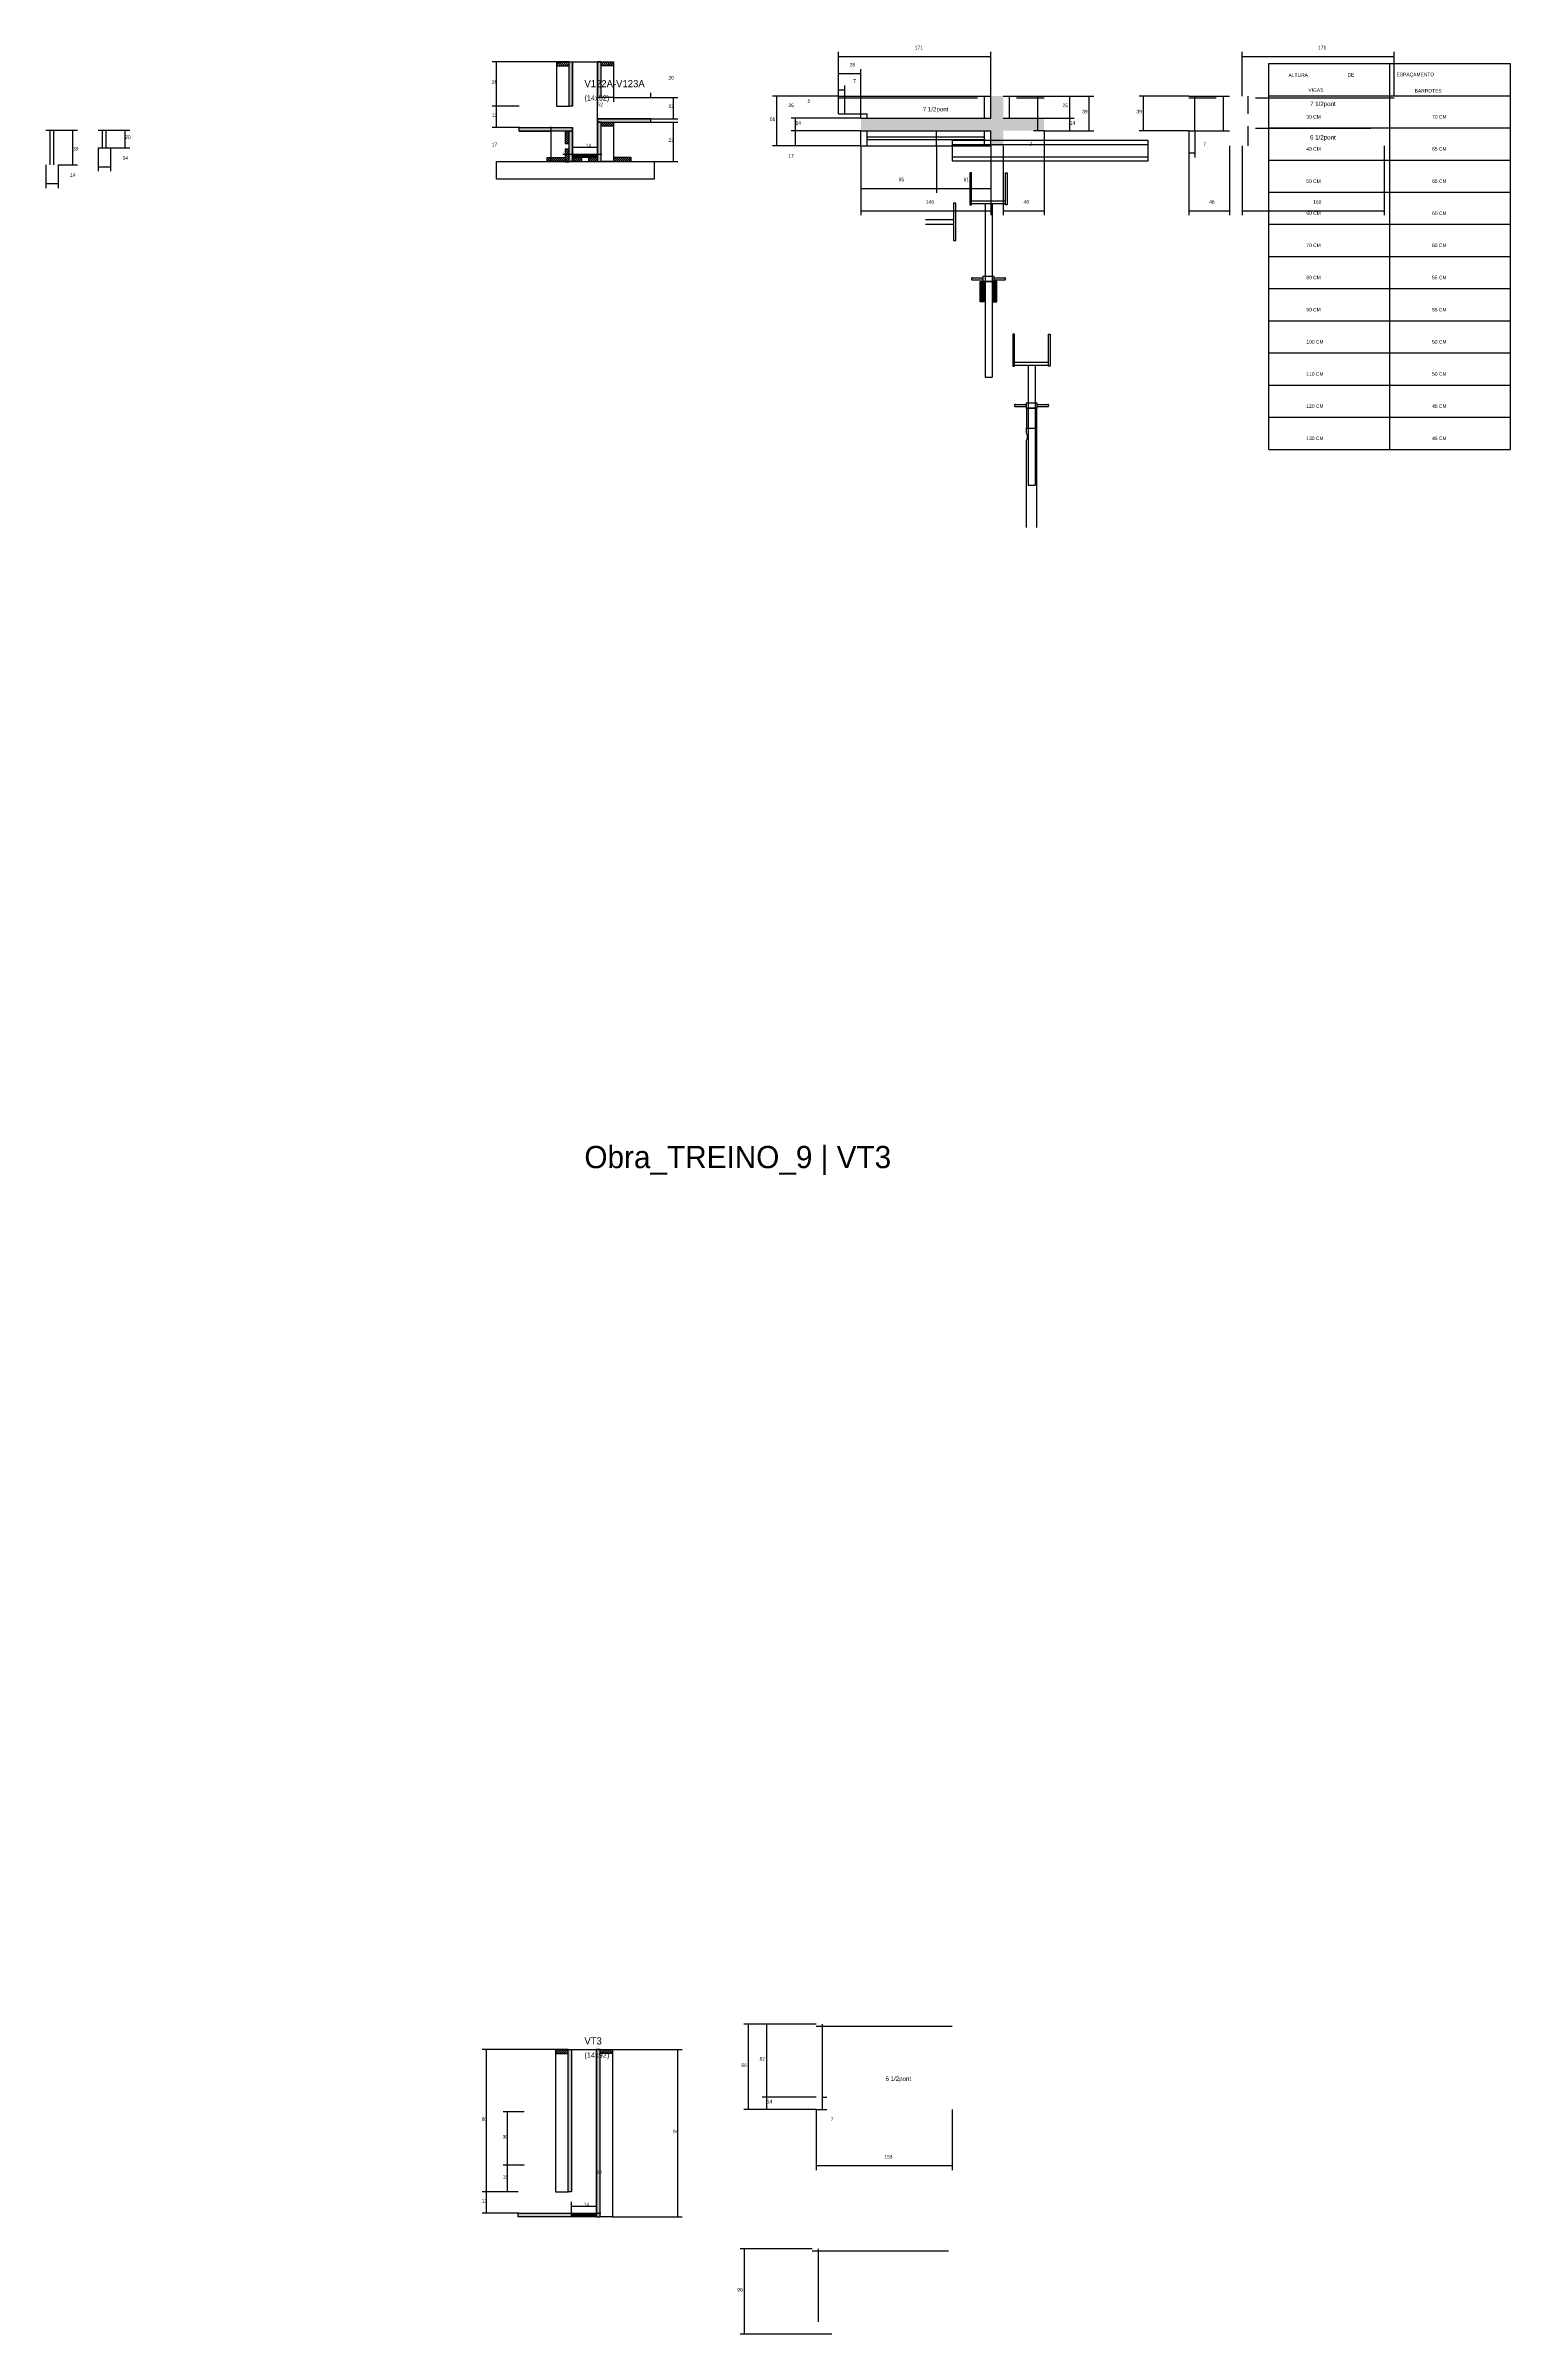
# Model space of a CAD drawing. Header units: metres. Extents: x -2848 to 21926, y -45195 to 1016.
# Drawn here: x 12194 to 13841, y -44321 to -41748 of the extents above; entities that cross this region are included whole.
import ezdxf

# ---------------------------------------------------------------- set-up
doc = ezdxf.new("R2010")
doc.units = ezdxf.units.M
for name, color, linetype in [('BARRA DE ANCORAGEM', 7, 'Continuous'), ('COTA', 4, 'Continuous'), ('Cota Seção (2x)', 4, 'Continuous'), ('Escoras', 2, 'Continuous'), ('Forcador', 251, 'Continuous'), ('GARFOS', 7, 'Continuous'), ('Hachura', 253, 'Continuous'), ('LABEL_ID', 3, 'Continuous'), ('Madeira', 126, 'Continuous'), ('NOMENCLATURA', 7, 'Continuous'), ('Painéis', 200, 'Continuous'), ('Perfil Metálico', 251, 'Continuous'), ('SARR_2.2x7', 40, 'Continuous'), ('SARR_EDITAR', 141, 'Continuous'), ('Texto Seção', 7, 'Continuous')]:
    doc.layers.add(name, color=color, linetype=linetype)

msp = doc.modelspace()

# ---------------------------------------------------------------- hatches: boundary and pattern name
at = {"layer": 'COTA'}
h = msp.add_hatch(dxfattribs=at)
h.set_pattern_fill('AR-CONC', scale=0.03)
h.paths.add_polyline_path([(13110.9, -41829.9), (13110.9, -41843.9), (13256.9, -41843.9), (13256.9, -41860.9), (13270.9, -41860.9), (13270.9, -41843.9), (13316.9, -41843.9), (13316.9, -41829.9), (13270.9, -41829.9), (13270.9, -41804.9), (13256.9, -41804.9), (13256.9, -41829.9)])
at = {"layer": 'Hachura'}
h = msp.add_hatch(dxfattribs=at)
h.set_pattern_fill('ANSI31', scale=0.5)
h.paths.add_polyline_path([(12782.7, -41770.8), (12782.7, -41766.4), (12782.7, -41766.4), (12768.7, -41766.4), (12768.7, -41766.4), (12768.7, -41770.8), (12768.7, -41770.8), (12782.7, -41770.8)])
h = msp.add_hatch(color=8, dxfattribs=at)
h.dxf.hatch_style = 1
h.paths.add_polyline_path([(12782.7, -41766.4), (12786.7, -41766.4), (12786.7, -41816.4), (12782.7, -41816.4)])
h = msp.add_hatch(color=8, dxfattribs=at)
h.dxf.hatch_style = 1
h.paths.add_polyline_path([(12818.7, -41766.4), (12814.7, -41766.4), (12814.7, -41766.4), (12814.7, -41806.4), (12814.7, -41806.4), (12818.7, -41806.4), (12818.7, -41806.4), (12818.7, -41766.4)])
h = msp.add_hatch(dxfattribs=at)
h.set_pattern_fill('ANSI31', scale=0.5)
h.paths.add_polyline_path([(12818.7, -41770.8), (12818.7, -41766.4), (12818.7, -41766.4), (12832.7, -41766.4), (12832.7, -41766.4), (12832.7, -41770.8), (12832.7, -41770.8), (12818.7, -41770.8)])
h = msp.add_hatch(color=8, dxfattribs=at)
h.dxf.hatch_style = 1
h.paths.add_polyline_path([(12726.7, -41844.4), (12726.7, -41840.4), (12726.7, -41840.4), (12786.7, -41840.4), (12786.7, -41840.4), (12786.7, -41844.4), (12786.7, -41844.4), (12726.7, -41844.4)])
h = msp.add_hatch(dxfattribs=at)
h.set_pattern_fill('ANSI31', scale=0.5)
h.paths.add_polyline_path([(12778.3, -41858.4), (12782.7, -41858.4), (12782.7, -41858.4), (12782.7, -41844.4), (12782.7, -41844.4), (12778.3, -41844.4), (12778.3, -41844.4), (12778.3, -41858.4)])
h = msp.add_hatch(color=8, dxfattribs=at)
h.dxf.hatch_style = 1
h.paths.add_polyline_path([(12782.7, -41844.4), (12786.7, -41844.4), (12786.7, -41870.4), (12786.7, -41878.4), (12782.7, -41878.4)])
h = msp.add_hatch(color=8, dxfattribs=at)
h.dxf.hatch_style = 1
h.paths.add_polyline_path([(12874.7, -41834.4), (12874.7, -41830.4), (12874.7, -41830.4), (12814.7, -41830.4), (12814.7, -41830.4), (12814.7, -41834.4), (12814.7, -41834.4), (12874.7, -41834.4)])
h = msp.add_hatch(color=8, dxfattribs=at)
h.dxf.hatch_style = 1
h.paths.add_polyline_path([(12818.7, -41834.4), (12814.7, -41834.4), (12814.7, -41834.4), (12814.7, -41870.4), (12814.7, -41870.4), (12814.7, -41878.4), (12814.7, -41878.4), (12818.7, -41878.4), (12818.7, -41878.4), (12818.7, -41834.4)])
h = msp.add_hatch(dxfattribs=at)
h.set_pattern_fill('ANSI31', scale=0.5)
h.paths.add_polyline_path([(12818.7, -41838.8), (12818.7, -41834.4), (12818.7, -41834.4), (12832.7, -41834.4), (12832.7, -41834.4), (12832.7, -41838.8), (12832.7, -41838.8), (12818.7, -41838.8)])
h = msp.add_hatch(dxfattribs=at)
h.set_pattern_fill('ANSI31', scale=0.5)
h.paths.add_polyline_path([(12758.3, -41878.4), (12758.3, -41874), (12758.3, -41874), (12778.3, -41874), (12778.3, -41874), (12778.3, -41878.4), (12778.3, -41878.4), (12758.3, -41878.4)])
h = msp.add_hatch(dxfattribs=at)
h.set_pattern_fill('ANSI31', scale=0.5)
h.paths.add_polyline_path([(12778.3, -41878.7), (12782.7, -41878.7), (12782.7, -41878.7), (12782.7, -41864.7), (12782.7, -41864.7), (12778.3, -41864.7), (12778.3, -41864.7), (12778.3, -41878.7)])
h = msp.add_hatch(color=8, dxfattribs=at)
h.dxf.hatch_style = 1
h.paths.add_polyline_path([(12786.7, -41874), (12786.7, -41870.4), (12786.7, -41870.4), (12814.7, -41870.4), (12814.7, -41870.4), (12814.7, -41874), (12814.7, -41874), (12786.7, -41874)])
h = msp.add_hatch(dxfattribs=at)
h.set_pattern_fill('ANSI31', scale=0.5)
h.paths.add_polyline_path([(12786.7, -41878.4), (12786.7, -41874), (12786.7, -41874), (12796.7, -41874), (12796.7, -41874), (12796.7, -41878.4), (12796.7, -41878.4), (12786.7, -41878.4)])
h = msp.add_hatch(dxfattribs=at)
h.set_pattern_fill('ANSI31', scale=0.5)
h.paths.add_polyline_path([(12814.7, -41878.4), (12814.7, -41874), (12814.7, -41874), (12804.7, -41874), (12804.7, -41874), (12804.7, -41878.4), (12804.7, -41878.4), (12814.7, -41878.4)])
h = msp.add_hatch(dxfattribs=at)
h.set_pattern_fill('ANSI31', scale=0.5)
h.paths.add_polyline_path([(12852.7, -41878.4), (12852.7, -41874), (12852.7, -41874), (12832.7, -41874), (12832.7, -41874), (12832.7, -41878.4), (12832.7, -41878.4), (12852.7, -41878.4)])
h = msp.add_hatch(dxfattribs=at)
h.set_pattern_fill('ANSI31', scale=0.5)
h.paths.add_polyline_path([(12781.6, -44005.2), (12781.6, -44000.8), (12781.6, -44000.8), (12767.6, -44000.8), (12767.6, -44000.8), (12767.6, -44005.2), (12767.6, -44005.2), (12781.6, -44005.2)])
h = msp.add_hatch(color=8, dxfattribs=at)
h.dxf.hatch_style = 1
h.paths.add_polyline_path([(12781.6, -44000.8), (12785.6, -44000.8), (12785.6, -44000.8), (12785.6, -44160.8), (12785.6, -44160.8), (12781.6, -44160.8), (12781.6, -44160.8), (12781.6, -44000.8)])
h = msp.add_hatch(color=8, dxfattribs=at)
h.dxf.hatch_style = 1
h.paths.add_polyline_path([(12813.6, -44000.8), (12817.6, -44000.8), (12817.6, -44000.8), (12817.6, -44188.8), (12817.6, -44188.8), (12813.6, -44188.8), (12813.6, -44188.8), (12813.6, -44000.8)])
h = msp.add_hatch(dxfattribs=at)
h.set_pattern_fill('ANSI31', scale=0.5)
h.paths.add_polyline_path([(12817.6, -44005.2), (12817.6, -44000.8), (12817.6, -44000.8), (12831.6, -44000.8), (12831.6, -44000.8), (12831.6, -44005.2), (12831.6, -44005.2), (12817.6, -44005.2)])
h = msp.add_hatch(color=8, dxfattribs=at)
h.dxf.hatch_style = 1
h.paths.add_polyline_path([(12725.6, -44188.8), (12725.6, -44184.8), (12725.6, -44184.8), (12785.6, -44184.8), (12785.6, -44184.8), (12785.6, -44188.8), (12785.6, -44188.8), (12725.6, -44188.8)])
h = msp.add_hatch(color=8, dxfattribs=at)
h.dxf.hatch_style = 1
h.paths.add_polyline_path([(12785.6, -44188.8), (12785.6, -44184.8), (12785.6, -44184.8), (12813.6, -44184.8), (12813.6, -44184.8), (12813.6, -44188.8), (12813.6, -44188.8), (12785.6, -44188.8)])
at = {"layer": 'Perfil Metálico'}
h = msp.add_hatch(color=8, dxfattribs=at)
h.dxf.hatch_style = 1
h.paths.add_polyline_path([(13245, -42036.3), (13249.5, -42036.3), (13249.5, -42013.5), (13245, -42013.5)])
h = msp.add_hatch(color=8, dxfattribs=at)
h.dxf.hatch_style = 1
h.paths.add_polyline_path([(13259.4, -42036.3), (13263.9, -42036.3), (13263.9, -42013.5), (13259.4, -42013.5)])

# ---------------------------------------------------------------- linework, layer by layer
at = {"layer": 'BARRA DE ANCORAGEM'}
for p, q in [((13183.6, -41943.7), (13215.2, -41943.7)), ((13183.6, -41949), (13215.2, -41949))]:
    msp.add_line(p, q, dxfattribs=at)
msp.add_lwpolyline([(13217.6, -41967.2), (13217.6, -41925.5), (13215.2, -41925.5), (13215.2, -41967.2)], close=True, dxfattribs=at)
at = {"layer": 'COTA'}
for p, q in [((12768.7, -41766.4), (12696.3, -41766.4)), ((12701.3, -41816.4), (12701.3, -41766.4)), ((12832.7, -41766.4), (12832.7, -41811.4)), ((13085.9, -41804.9), (13085.9, -41755.4)), ((13085.9, -41760.4), (13256.9, -41760.4)), ((13256.9, -41804.9), (13256.9, -41755.4)), ((13539.5, -41804.9), (13539.5, -41755.4)), ((13539.5, -41760.4), (13710.5, -41760.4)), ((13710.5, -41804.9), (13710.5, -41755.4)), ((13085.9, -41804.9), (13085.9, -41774.7)), ((13085.9, -41779.7), (13110.9, -41779.7)), ((13085.9, -41804.9), (13085.9, -41792.9)), ((13085.9, -41797.9), (13092.9, -41797.9)), ((13092.9, -41804.9), (13092.9, -41792.9)), ((13110.9, -41824.9), (13110.9, -41774.7)), ((12726.7, -41816.4), (12696.3, -41816.4)), ((12726.7, -41816.4), (12696.3, -41816.4)), ((12701.3, -41840.4), (12701.3, -41816.4)), ((12832.7, -41806.4), (12874.7, -41806.4)), ((12874.7, -41806.4), (12874.7, -41801.4)), ((12874.7, -41806.4), (12905.1, -41806.4)), ((12900.1, -41830.4), (12900.1, -41806.4)), ((13085.9, -41804.9), (13011.5, -41804.9)), ((13016.5, -41860.9), (13016.5, -41804.9)), ((13085.9, -41804.9), (13085.9, -41799.9)), ((13085.9, -41804.9), (13110.9, -41804.9)), ((13085.9, -41824.9), (13085.9, -41819.9)), ((13085.9, -41824.9), (13110.9, -41824.9)), ((13110.9, -41829.9), (13110.9, -41799.9)), ((13110.9, -41829.9), (13110.9, -41819.9)), ((13316.9, -41804.9), (13350.7, -41804.9)), ((13316.9, -41804.9), (13372.7, -41804.9)), ((13345.7, -41829.9), (13345.7, -41804.9)), ((13367.7, -41843.9), (13367.7, -41804.9)), ((13479.5, -41804.9), (13423.8, -41804.9)), ((13428.8, -41843.9), (13428.8, -41804.9)), ((12208.3, -41843.1), (12229.9, -41843.1)), ((12224.9, -41882.1), (12224.9, -41843.1)), ((12267.2, -41843.1), (12288.7, -41843.1)), ((12283.7, -41863.1), (12283.7, -41843.1)), ((12726.7, -41840.4), (12696.3, -41840.4)), ((12726.7, -41844.4), (12726.7, -41839.4)), ((12726.7, -41844.4), (12762.7, -41844.4)), ((12762.7, -41878.4), (12762.7, -41839.4)), ((12874.7, -41830.4), (12905.1, -41830.4)), ((12874.7, -41834.4), (12905.1, -41834.4)), ((12900.1, -41878.4), (12900.1, -41834.4)), ((13110.9, -41829.9), (13032.4, -41829.9)), ((13110.9, -41843.9), (13032.4, -41843.9)), ((13110.9, -41843.9), (13032.4, -41843.9)), ((13037.4, -41843.9), (13037.4, -41829.9)), ((13037.4, -41860.9), (13037.4, -41843.9)), ((13316.9, -41843.9), (13304.9, -41843.9)), ((13309.9, -41843.9), (13309.9, -41829.9)), ((13309.9, -41829.9), (13314.9, -41829.9)), ((13316.9, -41829.9), (13350.7, -41829.9)), ((13316.9, -41829.9), (13350.7, -41829.9)), ((13316.9, -41843.9), (13350.7, -41843.9)), ((13316.9, -41843.9), (13372.7, -41843.9)), ((13316.9, -41843.9), (13316.9, -41938.9)), ((13345.7, -41843.9), (13345.7, -41829.9)), ((13479.5, -41843.9), (13423.8, -41843.9)), ((13479.5, -41843.9), (13479.5, -41938.9)), ((13479.5, -41843.9), (13479.5, -41873.9)), ((13486.5, -41843.9), (13486.5, -41873.9)), ((12253.2, -41863.1), (12253.2, -41889.4)), ((12267.2, -41863.1), (12288.7, -41863.1)), ((12267.2, -41863.1), (12267.2, -41889.4)), ((13110.9, -41860.9), (13011.5, -41860.9)), ((13110.9, -41860.9), (13032.4, -41860.9)), ((13110.9, -41860.9), (13110.9, -41913.7)), ((13110.9, -41860.9), (13110.9, -41938.9)), ((13195.9, -41860.9), (13195.9, -41913.7)), ((13195.9, -41860.9), (13195.9, -41913.7)), ((13256.9, -41860.9), (13256.9, -41913.7)), ((13256.9, -41860.9), (13256.9, -41938.9)), ((13270.9, -41860.9), (13270.9, -41938.9)), ((13479.5, -41868.9), (13486.5, -41868.9)), ((13525.5, -41860.9), (13525.5, -41938.9)), ((13539.5, -41860.9), (13539.5, -41938.9)), ((13699.5, -41860.9), (13699.5, -41938.9)), ((12194.3, -41882.1), (12194.3, -41908.4)), ((12208.3, -41882.1), (12229.9, -41882.1)), ((12208.3, -41882.1), (12208.3, -41908.4)), ((12253.2, -41884.4), (12267.2, -41884.4)), ((12842.2, -41878.4), (12905.1, -41878.4)), ((12194.3, -41903.4), (12208.3, -41903.4)), ((13110.9, -41908.7), (13195.9, -41908.7)), ((13195.9, -41908.7), (13256.9, -41908.7)), ((13110.9, -41933.9), (13256.9, -41933.9)), ((13270.9, -41933.9), (13316.9, -41933.9)), ((13479.5, -41933.9), (13525.5, -41933.9)), ((13539.5, -41933.9), (13699.5, -41933.9)), ((13060.7, -43972.2), (12979.4, -43972.2)), ((12984.4, -44068.2), (12984.4, -43972.2)), ((13060.7, -43972.2), (13000, -43972.2)), ((13005, -44054.2), (13005, -43972.2)), ((12767.6, -44000.8), (12685, -44000.8)), ((12690, -44160.8), (12690, -44000.8)), ((12831.6, -44000.8), (12910, -44000.8)), ((12905, -44188.8), (12905, -44000.8)), ((13060.7, -44054.2), (13000, -44054.2)), ((13060.7, -44054.2), (13000, -44054.2)), ((13005, -44068.2), (13005, -44054.2)), ((13067.7, -44068.2), (13067.7, -44054.2)), ((13067.7, -44054.2), (13072.7, -44054.2)), ((12732.3, -44070.7), (12708.7, -44070.7)), ((12713.7, -44130.8), (12713.7, -44070.7)), ((13060.7, -44068.2), (12979.4, -44068.2)), ((13060.7, -44068.2), (13000, -44068.2)), ((13060.7, -44068.2), (13060.7, -44136.1)), ((13060.7, -44068.2), (13072.7, -44068.2)), ((13213.7, -44068.2), (13213.7, -44136.1)), ((12732.3, -44130.8), (12708.7, -44130.8)), ((12732.3, -44130.8), (12708.7, -44130.8)), ((12713.7, -44160.8), (12713.7, -44130.8)), ((13060.7, -44131.1), (13213.7, -44131.1)), ((12725.6, -44160.8), (12685, -44160.8)), ((12725.6, -44160.8), (12685, -44160.8)), ((12690, -44184.8), (12690, -44160.8)), ((12725.6, -44160.8), (12708.7, -44160.8)), ((12725.6, -44184.8), (12685, -44184.8)), ((12831.6, -44188.8), (12910, -44188.8)), ((13056.3, -44224.7), (12975, -44224.7)), ((12980, -44320.7), (12980, -44224.7)), ((13078.3, -44320.7), (12975, -44320.7))]:
    msp.add_line(p, q, dxfattribs=at)
at = {"layer": 'Cota Seção (2x)'}
for p, q in [((12775.7, -41766.4), (12819.7, -41766.4)), ((12814.7, -41870.4), (12814.7, -41766.4)), ((12775.7, -41870.4), (12819.7, -41870.4)), ((12786.7, -41878.4), (12786.7, -41857.4)), ((12786.7, -41862.4), (12814.7, -41862.4)), ((12814.7, -41878.4), (12814.7, -41857.4)), ((12774.6, -44000.8), (12818.6, -44000.8)), ((12813.6, -44184.8), (12813.6, -44000.8)), ((12774.6, -44184.8), (12818.6, -44184.8)), ((12785.6, -44184.8), (12785.6, -44171.8)), ((12785.6, -44176.8), (12813.6, -44176.8)), ((12813.6, -44184.8), (12813.6, -44171.8))]:
    msp.add_line(p, q, dxfattribs=at)
at = {"layer": 'Escoras'}
for p, q in [((13260.1, -42013.5), (13248.8, -42013.5)), ((13308.5, -42155.9), (13297.3, -42155.9)), ((13297.3, -42155.9), (13297.3, -42178.4)), ((13308.5, -42155.9), (13308.5, -42290)), ((13297.3, -42178.4), (13308.5, -42178.4)), ((13297.3, -42184), (13297.3, -42178.4)), ((13297.5, -42184.6), (13297.3, -42184)), ((13297.8, -42185.2), (13297.5, -42184.6)), ((13297.9, -42185.9), (13297.8, -42185.2)), ((13297.3, -42191.7), (13297.5, -42191.1)), ((13297.3, -42290), (13297.3, -42191.7)), ((13297.5, -42191.1), (13297.8, -42190.5)), ((13297.8, -42190.5), (13297.9, -42189.8)), ((13298.1, -42186.5), (13297.9, -42185.9)), ((13297.9, -42189.8), (13298.1, -42189.2)), ((13298.1, -42187.2), (13298.1, -42186.5)), ((13298.2, -42187.8), (13298.1, -42187.2)), ((13298.1, -42188.5), (13298.2, -42187.8)), ((13298.1, -42189.2), (13298.1, -42188.5))]:
    msp.add_line(p, q, dxfattribs=at)
at = {"layer": 'Forcador'}
for p, q in [((13235.3, -41922.6), (13273.6, -41922.6)), ((13235.3, -41925.8), (13273.6, -41925.8)), ((13250.5, -41925.8), (13250.5, -42036.3)), ((13258.4, -41925.8), (13258.4, -42036.3)), ((13235.4, -42009.8), (13235.3, -42009.9)), ((13235.3, -42009.9), (13235.3, -42010)), ((13235.3, -42010), (13235.3, -42010.2)), ((13235.3, -42010.2), (13235.3, -42010.6)), ((13235.3, -42010.6), (13235.3, -42010.8)), ((13235.3, -42010.8), (13235.3, -42010.9)), ((13235.3, -42010.9), (13235.4, -42011)), ((13235.5, -42009.6), (13235.4, -42009.7)), ((13235.4, -42009.7), (13235.4, -42009.8)), ((13235.4, -42011), (13235.4, -42011.1)), ((13235.4, -42011.1), (13235.5, -42011.2)), ((13235.6, -42009.5), (13235.5, -42009.6)), ((13235.5, -42011.2), (13235.6, -42011.3)), ((13235.7, -42009.4), (13235.6, -42009.5)), ((13235.6, -42011.3), (13235.7, -42011.4)), ((13235.8, -42009.3), (13235.7, -42009.4)), ((13235.7, -42011.4), (13235.8, -42011.5)), ((13235.9, -42009.2), (13235.8, -42009.3)), ((13235.8, -42011.5), (13235.9, -42011.6)), ((13236.1, -42009.2), (13235.9, -42009.2)), ((13235.9, -42011.6), (13236.1, -42011.6)), ((13236.2, -42009.2), (13236.1, -42009.2)), ((13236.1, -42011.6), (13236.2, -42011.6)), ((13236.3, -42009.2), (13236.2, -42009.2)), ((13236.2, -42011.6), (13236.3, -42011.6)), ((13236.3, -42009.2), (13248.1, -42009.2)), ((13236.3, -42011.6), (13248.1, -42011.6)), ((13260.7, -42009.2), (13272.5, -42009.2)), ((13260.7, -42011.6), (13272.5, -42011.6)), ((13272.7, -42009.2), (13272.5, -42009.2)), ((13272.5, -42011.6), (13272.7, -42011.6)), ((13272.8, -42009.2), (13272.7, -42009.2)), ((13272.7, -42011.6), (13272.8, -42011.6)), ((13272.9, -42009.2), (13272.8, -42009.2)), ((13272.8, -42011.6), (13272.9, -42011.6)), ((13273.1, -42009.3), (13272.9, -42009.2)), ((13272.9, -42011.6), (13273.1, -42011.5)), ((13273.2, -42009.4), (13273.1, -42009.3)), ((13273.1, -42011.5), (13273.2, -42011.4)), ((13273.3, -42009.5), (13273.2, -42009.4)), ((13273.2, -42011.4), (13273.3, -42011.3)), ((13273.4, -42009.6), (13273.3, -42009.5)), ((13273.3, -42011.3), (13273.4, -42011.2)), ((13273.4, -42009.7), (13273.4, -42009.6)), ((13273.5, -42009.8), (13273.4, -42009.7)), ((13273.4, -42011.1), (13273.5, -42011)), ((13273.4, -42011.2), (13273.4, -42011.1)), ((13273.5, -42009.9), (13273.5, -42009.8)), ((13273.6, -42010), (13273.5, -42009.9)), ((13273.5, -42010.9), (13273.6, -42010.8)), ((13273.5, -42011), (13273.5, -42010.9)), ((13273.6, -42010.2), (13273.6, -42010)), ((13273.6, -42010.2), (13273.6, -42010.6)), ((13273.6, -42010.8), (13273.6, -42010.6)), ((13250.5, -42036.3), (13250.5, -42059.1)), ((13258.4, -42036.3), (13258.4, -42059.1)), ((13250.5, -42059.1), (13250.5, -42120.8)), ((13258.4, -42059.1), (13258.4, -42120.8)), ((13283.8, -42104.1), (13322, -42104.1)), ((13283.8, -42107.3), (13322, -42107.3)), ((13298.9, -42107.3), (13298.9, -42242.3)), ((13306.8, -42107.3), (13306.8, -42242.3)), ((13250.5, -42120.8), (13258.4, -42120.8)), ((13283.9, -42152), (13283.8, -42152.1)), ((13283.8, -42152.1), (13283.8, -42152.3)), ((13283.8, -42152.3), (13283.8, -42152.4)), ((13283.8, -42152.4), (13283.8, -42152.5)), ((13283.8, -42152.5), (13283.8, -42153)), ((13283.8, -42153), (13283.8, -42153.1)), ((13283.8, -42153.1), (13283.8, -42153.2)), ((13283.8, -42153.2), (13283.8, -42153.4)), ((13283.8, -42153.4), (13283.9, -42153.5)), ((13284, -42151.9), (13283.9, -42152)), ((13283.9, -42153.5), (13284, -42153.6)), ((13284.1, -42151.8), (13284, -42151.9)), ((13284, -42153.6), (13284.1, -42153.7)), ((13284.2, -42151.7), (13284.1, -42151.8)), ((13284.1, -42153.7), (13284.2, -42153.8)), ((13284.3, -42151.6), (13284.2, -42151.7)), ((13284.2, -42153.8), (13284.3, -42153.9)), ((13284.4, -42151.6), (13284.3, -42151.6)), ((13284.3, -42153.9), (13284.4, -42153.9)), ((13284.5, -42151.5), (13284.4, -42151.6)), ((13284.4, -42153.9), (13284.5, -42154)), ((13284.6, -42151.5), (13284.5, -42151.5)), ((13284.5, -42154), (13284.6, -42154)), ((13284.8, -42151.5), (13284.6, -42151.5)), ((13284.6, -42154), (13284.8, -42154)), ((13284.8, -42151.5), (13296.6, -42151.5)), ((13284.8, -42154), (13296.6, -42154)), ((13309.2, -42151.5), (13321, -42151.5)), ((13309.2, -42154), (13321, -42154)), ((13321.1, -42151.5), (13321, -42151.5)), ((13321, -42154), (13321.1, -42154)), ((13321.3, -42151.5), (13321.1, -42151.5)), ((13321.1, -42154), (13321.3, -42154)), ((13321.4, -42151.6), (13321.3, -42151.5)), ((13321.3, -42154), (13321.4, -42153.9)), ((13321.5, -42151.6), (13321.4, -42151.6)), ((13321.4, -42153.9), (13321.5, -42153.9)), ((13321.6, -42151.7), (13321.5, -42151.6)), ((13321.5, -42153.9), (13321.6, -42153.8)), ((13321.7, -42151.8), (13321.6, -42151.7)), ((13321.6, -42153.8), (13321.7, -42153.7)), ((13321.8, -42151.9), (13321.7, -42151.8)), ((13321.7, -42153.7), (13321.8, -42153.6)), ((13321.9, -42152), (13321.8, -42151.9)), ((13321.8, -42153.6), (13321.9, -42153.5)), ((13321.9, -42152.1), (13321.9, -42152)), ((13322, -42152.3), (13321.9, -42152.1)), ((13321.9, -42153.4), (13322, -42153.2)), ((13321.9, -42153.5), (13321.9, -42153.4)), ((13322, -42152.4), (13322, -42152.3)), ((13322, -42152.5), (13322, -42152.4)), ((13322, -42152.5), (13322, -42153)), ((13322, -42153.1), (13322, -42153)), ((13322, -42153.2), (13322, -42153.1)), ((13298.9, -42242.3), (13306.8, -42242.3))]:
    msp.add_line(p, q, dxfattribs=at)
for points in [[(13233.4, -41891.1), (13233.4, -41927.1), (13235.3, -41927.1), (13235.3, -41891.1)], [(13275.5, -41891.1), (13275.5, -41927.1), (13273.6, -41927.1), (13273.6, -41891.1)], [(13248.1, -42007.7), (13248.1, -42013.5), (13260.7, -42013.5), (13260.7, -42007.7)], [(13281.8, -42072.6), (13281.8, -42108.6), (13283.8, -42108.6), (13283.8, -42072.6)], [(13323.9, -42072.6), (13323.9, -42108.6), (13322, -42108.6), (13322, -42072.6)], [(13296.6, -42150), (13296.6, -42155.9), (13309.2, -42155.9), (13309.2, -42150)]]:
    msp.add_lwpolyline(points, close=True, dxfattribs=at)
at = {"layer": 'GARFOS'}
for p, q in [((13569.6, -42202.1), (13569.6, -41768.5)), ((13569.6, -41768.5), (13841.1, -41768.5)), ((13705.3, -41768.5), (13705.3, -42202.1)), ((13841.1, -41768.5), (13841.1, -42202.1)), ((13569.6, -41804.6), (13841.1, -41804.6)), ((13569.6, -41840.7), (13841.1, -41840.7)), ((13569.6, -41876.9), (13841.1, -41876.9)), ((13569.6, -41913), (13841.1, -41913)), ((13569.6, -41949.1), (13841.1, -41949.1)), ((13569.6, -41985.3), (13841.1, -41985.3)), ((13569.6, -42021.4), (13841.1, -42021.4)), ((13569.6, -42057.6), (13841.1, -42057.6)), ((13569.6, -42093.7), (13841.1, -42093.7)), ((13569.6, -42129.8), (13841.1, -42129.8)), ((13569.6, -42166), (13841.1, -42166)), ((13569.6, -42202.1), (13841.1, -42202.1))]:
    msp.add_line(p, q, dxfattribs=at)
at = {"layer": 'Madeira'}
for points in [[(12782.7, -41770.8), (12782.7, -41766.4), (12768.7, -41766.4), (12768.7, -41770.8)], [(12782.7, -41766.4), (12768.7, -41766.4), (12768.7, -41816.4), (12782.7, -41816.4)], [(12818.7, -41770.8), (12818.7, -41766.4), (12832.7, -41766.4), (12832.7, -41770.8)], [(12818.7, -41766.4), (12832.7, -41766.4), (12832.7, -41806.4), (12818.7, -41806.4)], [(12778.3, -41858.4), (12782.7, -41858.4), (12782.7, -41844.4), (12778.3, -41844.4)], [(12818.7, -41838.8), (12818.7, -41834.4), (12832.7, -41834.4), (12832.7, -41838.8)], [(12818.7, -41834.4), (12832.7, -41834.4), (12832.7, -41878.4), (12818.7, -41878.4)], [(12758.3, -41878.4), (12758.3, -41874), (12778.3, -41874), (12778.3, -41878.4)], [(12778.3, -41878.7), (12782.7, -41878.7), (12782.7, -41864.7), (12778.3, -41864.7)], [(12786.7, -41878.4), (12786.7, -41874), (12796.7, -41874), (12796.7, -41878.4)], [(12814.7, -41878.4), (12814.7, -41874), (12804.7, -41874), (12804.7, -41878.4)], [(12852.7, -41878.4), (12852.7, -41874), (12832.7, -41874), (12832.7, -41878.4)], [(12878.6, -41898.4), (12701, -41898.4), (12701, -41878.4), (12878.6, -41878.4)], [(12781.6, -44005.2), (12781.6, -44000.8), (12767.6, -44000.8), (12767.6, -44005.2)], [(12781.6, -44000.8), (12767.6, -44000.8), (12767.6, -44160.8), (12781.6, -44160.8)], [(12817.6, -44005.2), (12817.6, -44000.8), (12831.6, -44000.8), (12831.6, -44005.2)], [(12817.6, -44000.8), (12831.6, -44000.8), (12831.6, -44188.8), (12817.6, -44188.8)]]:
    msp.add_lwpolyline(points, close=True, dxfattribs=at)
at = {"layer": 'Painéis'}
for p, q in [((12786.7, -41816.4), (12786.7, -41766.4)), ((12814.7, -41806.4), (12814.7, -41766.4)), ((13085.9, -41804.9), (13256.9, -41804.9)), ((13085.9, -41824.9), (13085.9, -41804.9)), ((13085.9, -41824.9), (13110.9, -41824.9)), ((13110.9, -41829.9), (13110.9, -41824.9)), ((13256.9, -41829.9), (13256.9, -41804.9)), ((13270.9, -41804.9), (13316.9, -41804.9)), ((13479.5, -41804.9), (13525.5, -41804.9)), ((12194.3, -41843.1), (12208.3, -41843.1)), ((12253.2, -41843.1), (12267.2, -41843.1)), ((12726.7, -41840.4), (12786.7, -41840.4)), ((12726.7, -41844.4), (12726.7, -41840.4)), ((12786.7, -41844.4), (12786.7, -41840.4)), ((12786.7, -41878.4), (12786.7, -41844.4)), ((12814.7, -41830.4), (12874.7, -41830.4)), ((12814.7, -41834.4), (12814.7, -41830.4)), ((12814.7, -41878.4), (12814.7, -41834.4)), ((12874.7, -41834.4), (12874.7, -41830.4)), ((13110.9, -41829.9), (13256.9, -41829.9)), ((13110.9, -41843.9), (13256.9, -41843.9)), ((13110.9, -41860.9), (13110.9, -41843.9)), ((13195.9, -41860.9), (13195.9, -41843.9)), ((13256.9, -41860.9), (13256.9, -41843.9)), ((13270.9, -41829.9), (13316.9, -41829.9)), ((13479.5, -41843.9), (13525.5, -41843.9)), ((12253.2, -41863.1), (12267.2, -41863.1)), ((12786.7, -41870.4), (12814.7, -41870.4)), ((12786.7, -41874), (12786.7, -41870.4)), ((12814.7, -41874), (12814.7, -41870.4)), ((13110.9, -41860.9), (13256.9, -41860.9)), ((12813.6, -44188.8), (12813.6, -44000.8)), ((12725.6, -44184.8), (12785.6, -44184.8)), ((12725.6, -44188.8), (12725.6, -44184.8)), ((12785.6, -44184.8), (12813.6, -44184.8)), ((12785.6, -44188.8), (12785.6, -44184.8)), ((12813.6, -44188.8), (12813.6, -44184.8))]:
    msp.add_line(p, q, dxfattribs=at)
for points in [[(12782.7, -41766.4), (12786.7, -41766.4), (12786.7, -41816.4), (12782.7, -41816.4)], [(12818.7, -41766.4), (12814.7, -41766.4), (12814.7, -41806.4), (12818.7, -41806.4)], [(12726.7, -41844.4), (12726.7, -41840.4), (12786.7, -41840.4), (12786.7, -41844.4)], [(12782.7, -41844.4), (12786.7, -41844.4), (12786.7, -41878.4), (12782.7, -41878.4)], [(12874.7, -41834.4), (12874.7, -41830.4), (12814.7, -41830.4), (12814.7, -41834.4)], [(12818.7, -41834.4), (12814.7, -41834.4), (12814.7, -41878.4), (12818.7, -41878.4)], [(12786.7, -41874), (12786.7, -41870.4), (12814.7, -41870.4), (12814.7, -41874)], [(12781.6, -44000.8), (12785.6, -44000.8), (12785.6, -44160.8), (12781.6, -44160.8)], [(12817.6, -44000.8), (12813.6, -44000.8), (12813.6, -44188.8), (12817.6, -44188.8)], [(12725.6, -44188.8), (12725.6, -44184.8), (12785.6, -44184.8), (12785.6, -44188.8)], [(12785.6, -44188.8), (12785.6, -44184.8), (12813.6, -44184.8), (12813.6, -44188.8)]]:
    msp.add_lwpolyline(points, close=True, dxfattribs=at)
at = {"layer": 'Perfil Metálico'}
for p, q in [((13213.6, -41859.3), (13434.1, -41859.3)), ((13213.6, -41873.1), (13434.1, -41873.1))]:
    msp.add_line(p, q, dxfattribs=at)
for points in [[(13213.6, -41877.6), (13434.1, -41877.6), (13434.1, -41854.8), (13213.6, -41854.8)], [(13249.5, -42036.3), (13245, -42036.3), (13245, -42013.5), (13249.5, -42013.5)], [(13259.4, -42036.3), (13263.9, -42036.3), (13263.9, -42013.5), (13259.4, -42013.5)]]:
    msp.add_lwpolyline(points, close=True, dxfattribs=at)
at = {"layer": 'SARR_2.2x7'}
for p, q in [((13085.9, -41807.1), (13241.9, -41807.1)), ((13092.9, -41824.9), (13092.9, -41804.9)), ((13110.9, -41824.9), (13117.9, -41824.9)), ((13117.9, -41829.9), (13117.9, -41824.9)), ((13249.9, -41829.9), (13249.9, -41804.9)), ((13277.9, -41829.9), (13277.9, -41804.9)), ((13285.9, -41807.1), (13316.9, -41807.1)), ((13309.9, -41829.9), (13309.9, -41804.9)), ((13479.5, -41807.1), (13510.5, -41807.1)), ((13486.5, -41843.9), (13486.5, -41804.9)), ((13518.5, -41843.9), (13518.5, -41804.9)), ((13546.5, -41824.9), (13546.5, -41804.9)), ((13554.5, -41807.1), (13710.5, -41807.1)), ((13117.9, -41860.9), (13117.9, -41843.9)), ((13117.9, -41850.9), (13195.9, -41850.9)), ((13195.9, -41850.9), (13249.9, -41850.9)), ((13249.9, -41860.9), (13249.9, -41843.9)), ((13546.5, -41860.9), (13546.5, -41838.9)), ((13554.5, -41841.1), (13684.5, -41841.1)), ((13117.9, -41853.9), (13195.9, -41853.9)), ((13195.9, -41853.9), (13249.9, -41853.9)), ((13060.7, -43974.4), (13213.7, -43974.4)), ((13067.7, -44054.2), (13067.7, -43972.2)), ((13056.3, -44226.9), (13209.3, -44226.9)), ((13063.3, -44306.7), (13063.3, -44224.7))]:
    msp.add_line(p, q, dxfattribs=at)
at = {"layer": 'SARR_EDITAR'}
for p, q in [((12199.3, -41882.1), (12199.3, -41843.1)), ((12203.3, -41882.1), (12203.3, -41843.1)), ((12258.2, -41863.1), (12258.2, -41843.1)), ((12262.2, -41863.1), (12262.2, -41843.1))]:
    msp.add_line(p, q, dxfattribs=at)

# ---------------------------------------------------------------- texts
at = {"layer": 'COTA'}
for s, p in [('171', (13171.4, -41752.4)), ('171', (13625, -41752.4)), ('25', (13098.4, -41771.7)), ('25', (12695.8, -41791.4)), ('20', (12894.6, -41786.4)), ('7', (13102.3, -41789.9)), ('12', (12695.8, -41828.4)), ('12', (12894.6, -41818.4)), ('25', (13029.4, -41817.4)), ('5', (13050.9, -41812.6)), ('25', (13337.7, -41817.4)), ('39', (13359.7, -41824.4)), ('39', (13420.8, -41824.4)), ('20', (12283.7, -41853.1)), ('56', (13008.5, -41832.9)), ('14', (13037.4, -41836.9)), ('14', (13345.7, -41836.9)), ('39', (12224.9, -41866.1)), ('14', (12280.6, -41876.4)), ('17', (12695.8, -41861.4)), ('22', (12894.6, -41856.4)), ('17', (13029.4, -41874.1)), ('7', (13300.6, -41860.9)), ('7', (13495.9, -41860.9)), ('14', (12221.7, -41895.4)), ('85', (13153.4, -41900.7)), ('61', (13226.4, -41900.7)), ('146', (13183.9, -41925.9)), ('46', (13293.9, -41925.9)), ('46', (13502.5, -41925.9)), ('160', (13619.5, -41925.9)), ('82', (12997, -44013.2)), ('96', (12976.4, -44020.2)), ('14', (13005, -44061.2)), ('80', (12684.5, -44080.8)), ('7', (13077, -44080.9)), ('30', (12708.2, -44100.7)), ('94', (12899.5, -44094.8)), ('153', (13137.2, -44123.1)), ('15', (12708.2, -44145.8)), ('12', (12684.5, -44172.8)), ('96', (12972, -44272.7))]:
    msp.add_text(s, height=4, dxfattribs=at).set_placement(p)
at = {"layer": 'Cota Seção (2x)'}
for s, p in [('52', (12814.7, -41816.4)), ('14', (12801.6, -41862.4)), ('92', (12813.6, -44140.7)), ('14', (12799.3, -44176.8))]:
    msp.add_text(s, height=4, dxfattribs=at).set_placement(p)
at = {"layer": 'GARFOS'}
for s, p in [('ALTURA   ', (13591.8, -41783.4)), ('VIGAS', (13614.1, -41800.1)), ('DE', (13658.1, -41783)), ('ESPAÇAMENTO', (13713.2, -41782.7)), ('BARROTES', (13733.6, -41801)), ('30 CM', (13611.8, -41830.2)), ('70 CM', (13753.2, -41830.2)), ('40 CM', (13611.8, -41866.3)), ('65 CM', (13753.2, -41866.3)), ('50 CM', (13611.8, -41902.5)), ('65 CM', (13753.2, -41902.5)), ('60 CM', (13611.8, -41938.6)), ('60 CM', (13753.2, -41938.6)), ('70 CM', (13611.8, -41974.7)), ('60 CM', (13753.2, -41974.7)), ('80 CM', (13611.8, -42010.9)), ('55 CM', (13753.2, -42010.9)), ('90 CM', (13611.8, -42047)), ('55 CM', (13753.2, -42047)), ('100 CM', (13611.8, -42083.1)), ('50 CM', (13753.2, -42083.1)), ('110 CM', (13611.8, -42119.3)), ('50 CM', (13753.2, -42119.3)), ('120 CM', (13611.8, -42155.4)), ('45 CM', (13753.2, -42155.4)), ('130 CM', (13611.8, -42191.6)), ('45 CM', (13753.2, -42191.6))]:
    msp.add_text(s, height=4, dxfattribs=at).set_placement(p)
at = {"layer": 'LABEL_ID'}
msp.add_text('Obra_TREINO_9 | VT3', height=25, dxfattribs=at).set_placement((12800, -43010))
at = {"layer": 'NOMENCLATURA'}
for s, p in [('7 1/2pont', (13180.5, -41822.2)), ('7 1/2pont', (13616, -41816.2)), ('6 1/2pont', (13616, -41853.8)), ('6 1/2pont', (13138.6, -44036))]:
    msp.add_text(s, height=5, dxfattribs=at).set_placement(p)
at = {"layer": 'Texto Seção'}
for s, height, p in [('V122A-V123A', 8, (12800, -41795)), ('(14x52)', 6, (12800, -41810)), ('VT3', 8, (12800, -43995)), ('(14x92)', 6, (12800, -44010))]:
    msp.add_text(s, height=height, dxfattribs=at).set_placement(p)

doc.saveas('drawing.dxf')
